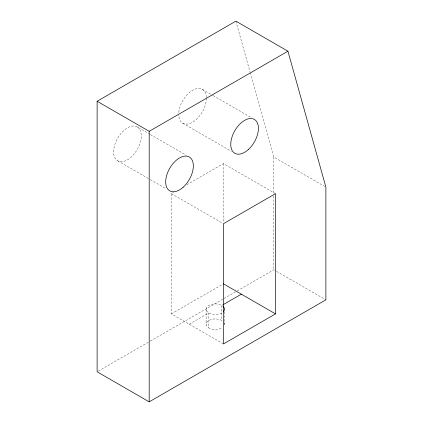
<?xml version="1.0" encoding="UTF-8"?>
<svg xmlns="http://www.w3.org/2000/svg" width="423" height="423" viewBox="0 0 423 423"><rect width="100%" height="100%" fill="white"/><g stroke="black" fill="none" stroke-linecap="round" stroke-linejoin="round"><path stroke-width="0.32" stroke-dasharray="2.12 1.59" d="M223.444 343.947L171.378 313.892L171.378 193.655L173.668 192.333M186.823 184.735L223.444 163.595L275.505 193.655M171.378 313.892L222.868 284.161M98.263 371.13L149.731 341.419M150.302 341.086L223.492 298.828M224.068 298.501L236.647 291.236M237.218 290.908L273.813 269.779L276.103 271.101M189.277 324.224L208.798 312.951L208.798 327.978A9.206 5.314 0 0 0 221.816 327.978M202.31 89.353L212.605 95.302M213.176 95.63L251.511 117.763M250.236 72.592L273.813 157.055L324.732 186.453M182.752 123.23L231.381 151.307M137.226 126.926A19.558 11.294 -60 0 1 131.03 157.224A19.558 11.294 -60 0 1 114.088 147.447A19.558 11.294 -60 0 1 137.226 126.926L149.816 134.197M150.387 134.525L186.432 155.336M117.668 160.803L149.71 179.304M150.281 179.632L166.302 188.88M171.378 193.655L222.868 223.381M276.674 271.429L325.879 299.838M235.87 21.15L250.056 71.958M273.813 157.055L273.813 193.311M273.813 195.949L273.813 269.779M224.513 311.809L224.513 324.224M223.444 163.595L223.444 222.392M221.816 305.438L221.816 320.465A9.206 5.314 0 0 0 208.798 320.465A9.206 5.314 0 0 0 208.798 327.978M206.101 309.192L206.101 324.224M178.786 112.439A19.558 11.294 -60 0 1 193.004 90.057A19.558 11.294 -60 0 1 206.345 97.623M206.361 98.31A19.558 11.294 -60 0 1 192.83 122.083A19.558 11.294 -60 0 1 178.712 114.961M221.816 312.951A9.206 5.314 0 0 1 208.259 312.608A9.206 5.314 0 0 1 210.03 304.84A9.206 5.314 0 0 1 223.275 306.538M224.195 322.849A9.206 5.314 0 0 1 224.195 325.599"/><path stroke-width="0.63" d="M97.121 101.256L235.87 21.15L287.936 51.209L325.879 187.114L325.879 299.838L149.187 401.85L97.121 371.791L97.121 101.256L149.187 131.315L287.936 51.209M222.932 304.793L241.337 294.165M275.505 313.892L223.444 343.947L223.444 223.709L275.505 193.655L275.505 313.892L223.444 283.833M149.187 131.315L149.187 401.85M223.275 306.538A9.206 5.314 0 0 1 223.275 311.851M248.174 149.71A19.558 11.294 -60 0 0 254.371 119.413A19.558 11.294 -60 0 0 231.233 139.928A19.558 11.294 -60 0 0 248.174 149.71M183.09 187.283A19.558 11.294 -60 0 0 189.293 156.986A19.558 11.294 -60 0 0 166.154 177.507A19.558 11.294 -60 0 0 183.09 187.283"/></g></svg>
